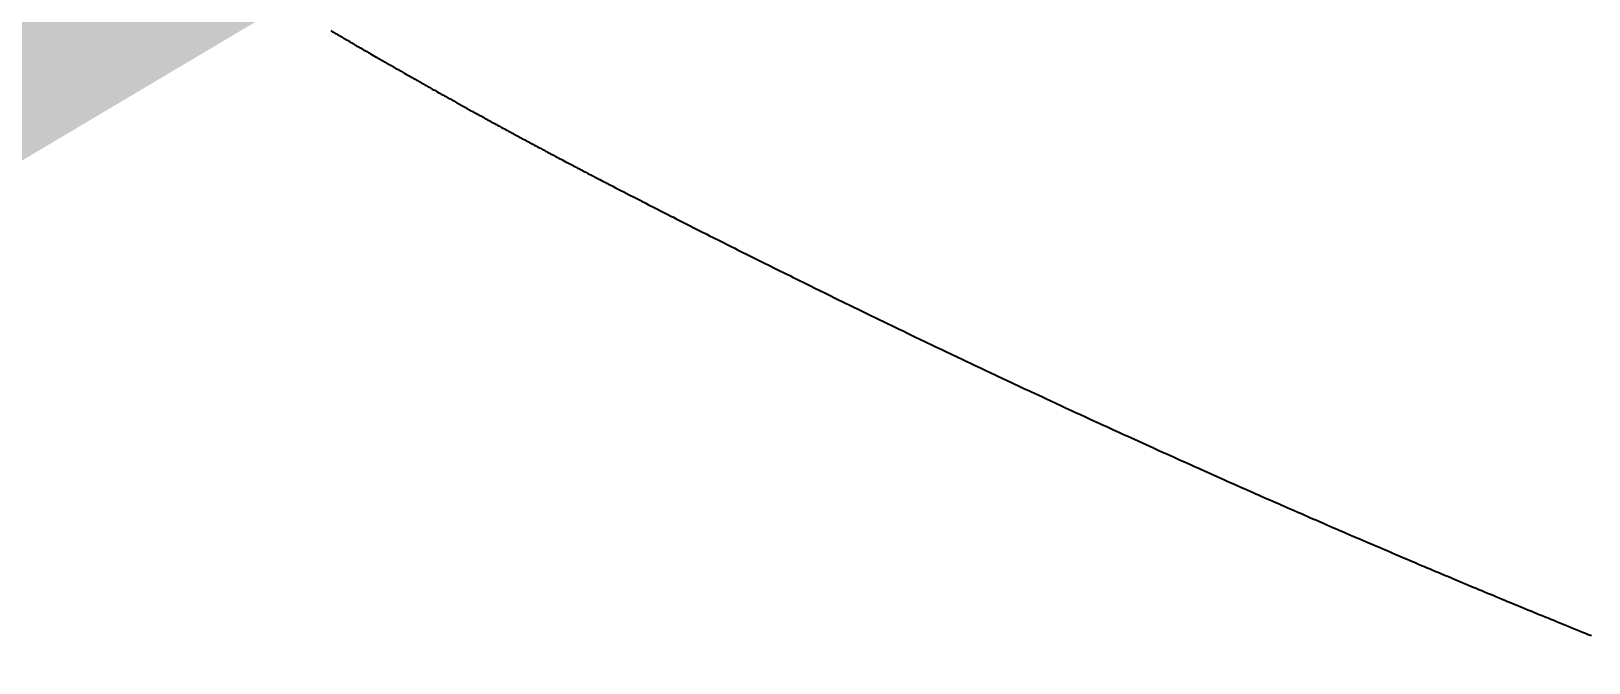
# Model space of a CAD drawing. Header units: millimetres. Extents: x 1292 to 2149, y -137 to 277.
# Drawn here: x 1340.608 to 1342.288, y 212.31 to 212.99 of the extents above; entities that cross this region are included whole.
import ezdxf

# ---------------------------------------------------------------- set-up
doc = ezdxf.new("R2010")
doc.units = ezdxf.units.MM
doc.header["$LTSCALE"] = 0.5
doc.layers.get('Defpoints').update_dxf_attribs({"lineweight": 5})
doc.layers.add('DIM', color=3, linetype='Continuous', lineweight=5)
doc.layers.add('TFT_line.drawing', color=250, linetype='Continuous')
doc.styles.add('RD', font='ROMAND.shx', dxfattribs={"width": 0.8})
doc.dimstyles.new('DIM', dxfattribs={"dimtxt": 0.8, "dimasz": 0.8, "dimexe": 0, "dimexo": 0.5, "dimgap": 0.11, "dimtad": 0, "dimzin": 1, "dimdsep": 46, "dimtxsty": 'RD', "dimcen": 0, "dimclrd": 256, "dimclre": 256, "dimclrt": 256, "dimadec": 0, "dimazin": 0, "dimtm": 1e-09, "dimtfac": 1, "dimtofl": 0, "dimtmove": 0, "dimatfit": 3, "dimfxl": 1, "dimlwe": -1, "dimarcsym": 0})

# ---------------------------------------------------------------- blocks, each defined once
blk = doc.blocks.new('*D14')
at = {"layer": 'Defpoints', "color": 0, "lineweight": 5, "transparency": 16777216}
for p in [(1322.0739, 249.5358), (1349.4949, 249.5358), (1344.4794, 211.6758)]:
    blk.add_point(p, dxfattribs=at)
at = {"layer": 'DIM', "lineweight": 5, "transparency": 16777216}
for p, q in [((1348.9949, 249.5358), (1322.0739, 249.5358)), ((1322.0739, 248.7358), (1322.0739, 236.6162)), ((1322.0739, 212.4758), (1322.0739, 226.7352)), ((1343.9794, 211.6758), (1322.0739, 211.6758))]:
    blk.add_line(p, q, dxfattribs=at)
for points in [[(1321.9406, 248.7358), (1322.2073, 248.7358), (1322.0739, 249.5358)], [(1321.9406, 212.4758), (1322.2073, 212.4758), (1322.0739, 211.6758)]]:
    blk.add_solid(points, dxfattribs=at)
at = {"layer": 'DIM', "lineweight": 5, "transparency": 16777216, "insert": (1322.0739, 231.6757), "char_height": 0.8, "attachment_point": 5, "rotation": 90, "style": 'RD'}
blk.add_mtext('37.86±0.1(OUTLINE)', dxfattribs=at)

msp = doc.modelspace()

# ---------------------------------------------------------------- linework, layer by layer
at = {"layer": 'TFT_line.drawing', "color": 0}
msp.add_lwpolyline([(1340.9313, 212.9908), (1340.9334, 212.9895), (1340.9345, 212.9889), (1340.9356, 212.9883), (1340.9366, 212.9877), (1340.9377, 212.9871), (1340.9387, 212.9864), (1340.9413, 212.9849), (1340.9423, 212.9843), (1340.9429, 212.984), (1340.944, 212.9833), (1340.945, 212.9827), (1340.9468, 212.9817), (1340.9476, 212.9812), (1340.9482, 212.9809), (1340.9493, 212.9803), (1340.9508, 212.9794), (1340.9518, 212.9788), (1340.9524, 212.9784), (1340.9542, 212.9774), (1340.955, 212.9769), (1340.9561, 212.9763), (1340.9574, 212.9755), (1340.9582, 212.9751), (1340.9592, 212.9744), (1340.9606, 212.9737), (1340.9616, 212.9731), (1340.9624, 212.9726), (1340.9635, 212.972), (1340.9648, 212.9712), (1340.9659, 212.9706), (1340.9666, 212.9701), (1340.9682, 212.9693), (1340.969, 212.9688), (1340.9701, 212.9681), (1340.9724, 212.9668), (1340.973, 212.9665), (1340.9743, 212.9657), (1340.9796, 212.9626), (1340.9807, 212.962), (1340.9901, 212.9566), (1340.9911, 212.956), (1340.9964, 212.953), (1340.9975, 212.9524), (1340.9984, 212.9519), (1340.9994, 212.9513), (1341.0007, 212.9505), (1341.0017, 212.9499), (1341.0039, 212.9487), (1341.0052, 212.948), (1341.0063, 212.9474), (1341.0071, 212.9469), (1341.0094, 212.9455), (1341.0105, 212.9449), (1341.0113, 212.9445), (1341.0131, 212.9435), (1341.0137, 212.9431), (1341.0145, 212.9427), (1341.0158, 212.9419), (1341.0169, 212.9413), (1341.019, 212.9401), (1341.0201, 212.9395), (1341.0222, 212.9383), (1341.0233, 212.9377), (1341.0248, 212.9368), (1341.0259, 212.9362), (1341.0269, 212.9356), (1341.028, 212.935), (1341.0286, 212.9347), (1341.0297, 212.9341), (1341.0312, 212.9332), (1341.0322, 212.9326), (1341.0333, 212.932), (1341.0344, 212.9314), (1341.0354, 212.9308), (1341.0365, 212.9302), (1341.0376, 212.9296), (1341.0397, 212.9284), (1341.0408, 212.9278), (1341.0423, 212.9269), (1341.0434, 212.9264), (1341.045, 212.9254), (1341.0461, 212.9248), (1341.0479, 212.9238), (1341.049, 212.9232), (1341.0493, 212.923), (1341.0504, 212.9224), (1341.0522, 212.9214), (1341.053, 212.921), (1341.054, 212.9204), (1341.0554, 212.9196), (1341.0575, 212.9184), (1341.0583, 212.918), (1341.0594, 212.9174), (1341.0607, 212.9167), (1341.0618, 212.9161), (1341.0628, 212.9155), (1341.0639, 212.9149), (1341.065, 212.9143), (1341.0661, 212.9137), (1341.0673, 212.913), (1341.0679, 212.9126), (1341.0693, 212.9119), (1341.0725, 212.9101), (1341.0735, 212.9095), (1341.0767, 212.9078), (1341.0778, 212.9072), (1341.0828, 212.9044), (1341.0839, 212.9038), (1341.0903, 212.9003), (1341.0914, 212.8997), (1341.0938, 212.8984), (1341.0948, 212.8978), (1341.0957, 212.8973), (1341.0968, 212.8967), (1341.0991, 212.8954), (1341.1004, 212.8947), (1341.1011, 212.8944), (1341.1023, 212.8937), (1341.1034, 212.8931), (1341.1043, 212.8926), (1341.1058, 212.8918), (1341.1066, 212.8913), (1341.108, 212.8906), (1341.109, 212.89), (1341.1101, 212.8894), (1341.1112, 212.8889), (1341.112, 212.8884), (1341.1133, 212.8877), (1341.1144, 212.8871), (1341.1155, 212.8865), (1341.1166, 212.8859), (1341.1181, 212.8851), (1341.1187, 212.8848), (1341.1198, 212.8842), (1341.1213, 212.8833), (1341.1219, 212.883), (1341.123, 212.8824), (1341.1246, 212.8816), (1341.1256, 212.881), (1341.1267, 212.8804), (1341.1273, 212.8801), (1341.1284, 212.8795), (1341.131, 212.8781), (1341.1321, 212.8775), (1341.1332, 212.8769), (1341.1342, 212.8764), (1341.1364, 212.8752), (1341.1375, 212.8746), (1341.1407, 212.8729), (1341.1418, 212.8723), (1341.1444, 212.8709), (1341.1455, 212.8703), (1341.1498, 212.868), (1341.1509, 212.8674), (1341.1533, 212.8661), (1341.1544, 212.8656), (1341.1565, 212.8644), (1341.1573, 212.864), (1341.1584, 212.8634), (1341.1598, 212.8627), (1341.1608, 212.8621), (1341.1619, 212.8615), (1341.163, 212.861), (1341.1641, 212.8604), (1341.1652, 212.8598), (1341.1673, 212.8587), (1341.1684, 212.8581), (1341.1706, 212.8569), (1341.1716, 212.8564), (1341.1738, 212.8552), (1341.1749, 212.8546), (1341.1788, 212.8525), (1341.1799, 212.852), (1341.1803, 212.8518), (1341.1814, 212.8512), (1341.1853, 212.8491), (1341.1864, 212.8485), (1341.1912, 212.846), (1341.1923, 212.8455), (1341.1951, 212.844), (1341.1962, 212.8434), (1341.1975, 212.8427), (1341.1988, 212.842), (1341.1994, 212.8417), (1341.2021, 212.8403), (1341.2031, 212.8398), (1341.2053, 212.8386), (1341.2064, 212.8381), (1341.2075, 212.8375), (1341.2086, 212.8369), (1341.2092, 212.8366), (1341.2107, 212.8358), (1341.2116, 212.8354), (1341.2129, 212.8347), (1341.2145, 212.8339), (1341.2151, 212.8336), (1341.2162, 212.833), (1341.2172, 212.8324), (1341.2186, 212.8317), (1341.2199, 212.831), (1341.2205, 212.8307), (1341.2216, 212.8302), (1341.2231, 212.8294), (1341.2242, 212.8288), (1341.2248, 212.8285), (1341.2262, 212.8278), (1341.2275, 212.8271), (1341.2286, 212.8265), (1341.2297, 212.826), (1341.2307, 212.8254), (1341.2316, 212.825), (1341.2324, 212.8245), (1341.234, 212.8237), (1341.2354, 212.823), (1341.2383, 212.8215), (1341.2442, 212.8185), (1341.2472, 212.817), (1341.2531, 212.8139), (1341.259, 212.8109), (1341.2619, 212.8094), (1341.271, 212.8047), (1341.274, 212.8032), (1341.2799, 212.8002), (1341.283, 212.7986), (1341.286, 212.7971), (1341.289, 212.7956), (1341.2919, 212.7941), (1341.2949, 212.7926), (1341.298, 212.791), (1341.3008, 212.7896), (1341.3037, 212.7881), (1341.313, 212.7834), (1341.3159, 212.7819), (1341.3249, 212.7773), (1341.3278, 212.7759), (1341.3308, 212.7744), (1341.3367, 212.7714), (1341.3398, 212.7698), (1341.3429, 212.7683), (1341.3518, 212.7638), (1341.3548, 212.7623), (1341.3579, 212.7607), (1341.3609, 212.7592), (1341.3638, 212.7578), (1341.3668, 212.7563), (1341.3699, 212.7547), (1341.3727, 212.7533), (1341.3757, 212.7518), (1341.3789, 212.7502), (1341.3818, 212.7487), (1341.3968, 212.7413), (1341.3998, 212.7398), (1341.4029, 212.7383), (1341.4058, 212.7368), (1341.4089, 212.7353), (1341.4119, 212.7338), (1341.4148, 212.7324), (1341.4269, 212.7264), (1341.4299, 212.7249), (1341.433, 212.7233), (1341.436, 212.7219), (1341.442, 212.7189), (1341.4449, 212.7175), (1341.4479, 212.716), (1341.4541, 212.713), (1341.457, 212.7115), (1341.466, 212.7071), (1341.4689, 212.7057), (1341.4752, 212.7026), (1341.4781, 212.7012), (1341.4841, 212.6983), (1341.493, 212.6939), (1341.4961, 212.6924), (1341.4993, 212.6909), (1341.5084, 212.6864), (1341.5114, 212.685), (1341.5142, 212.6836), (1341.5174, 212.6821), (1341.5203, 212.6806), (1341.5233, 212.6792), (1341.5265, 212.6777), (1341.5295, 212.6762), (1341.5323, 212.6749), (1341.5354, 212.6734), (1341.5385, 212.6719), (1341.5414, 212.6705), (1341.5447, 212.6689), (1341.5477, 212.6675), (1341.5537, 212.6646), (1341.5567, 212.6631), (1341.5596, 212.6617), (1341.5626, 212.6603), (1341.5656, 212.6588), (1341.5808, 212.6516), (1341.5838, 212.6501), (1341.59, 212.6472), (1341.593, 212.6458), (1341.596, 212.6443), (1341.599, 212.6429), (1341.602, 212.6415), (1341.6052, 212.64), (1341.6082, 212.6386), (1341.6112, 212.6371), (1341.6142, 212.6357), (1341.6232, 212.6315), (1341.6261, 212.63), (1341.6294, 212.6285), (1341.6324, 212.6271), (1341.6354, 212.6257), (1341.6384, 212.6242), (1341.6414, 212.6228), (1341.6567, 212.6156), (1341.6597, 212.6142), (1341.6658, 212.6114), (1341.6689, 212.6099), (1341.6719, 212.6085), (1341.6749, 212.6071), (1341.6779, 212.6057), (1341.6811, 212.6042), (1341.6839, 212.6029), (1341.6869, 212.6015), (1341.6901, 212.6), (1341.6931, 212.5986), (1341.6993, 212.5957), (1341.7023, 212.5943), (1341.7084, 212.5915), (1341.7114, 212.5901), (1341.7144, 212.5887), (1341.7175, 212.5873), (1341.7205, 212.5859), (1341.7235, 212.5845), (1341.7298, 212.5816), (1341.7328, 212.5802), (1341.7359, 212.5788), (1341.7389, 212.5774), (1341.745, 212.5746), (1341.748, 212.5732), (1341.7509, 212.5719), (1341.754, 212.5704), (1341.7571, 212.5691), (1341.7603, 212.5676), (1341.7633, 212.5662), (1341.7663, 212.5648), (1341.7693, 212.5634), (1341.7723, 212.5621), (1341.7753, 212.5607), (1341.7783, 212.5593), (1341.7816, 212.5578), (1341.7846, 212.5565), (1341.7876, 212.5551), (1341.7907, 212.5537), (1341.7937, 212.5523), (1341.8182, 212.5412), (1341.8213, 212.5398), (1341.8242, 212.5385), (1341.8274, 212.537), (1341.8334, 212.5344), (1341.8365, 212.5329), (1341.8397, 212.5315), (1341.8427, 212.5301), (1341.8457, 212.5288), (1341.8487, 212.5274), (1341.8518, 212.5261), (1341.855, 212.5246), (1341.858, 212.5233), (1341.861, 212.5219), (1341.8642, 212.5205), (1341.8671, 212.5192), (1341.8701, 212.5178), (1341.8732, 212.5164), (1341.8948, 212.5068), (1341.8978, 212.5055), (1341.9009, 212.5041), (1341.9039, 212.5028), (1341.9069, 212.5014), (1341.9133, 212.4986), (1341.9161, 212.4974), (1341.9191, 212.4961), (1341.9224, 212.4946), (1341.9256, 212.4932), (1341.9285, 212.4919), (1341.9315, 212.4906), (1341.9345, 212.4893), (1341.9377, 212.4878), (1341.9409, 212.4865), (1341.9438, 212.4852), (1341.947, 212.4838), (1341.9501, 212.4824), (1341.9529, 212.4812), (1341.956, 212.4798), (1341.9655, 212.4757), (1341.9685, 212.4744), (1341.9746, 212.4717), (1341.9777, 212.4704), (1341.9807, 212.469), (1341.9838, 212.4677), (1341.9868, 212.4664), (1341.9901, 212.4649), (1341.9932, 212.4636), (1342.0023, 212.4597), (1342.0053, 212.4583), (1342.0085, 212.457), (1342.0116, 212.4556), (1342.0145, 212.4544), (1342.0176, 212.453), (1342.0209, 212.4516), (1342.0238, 212.4504), (1342.0268, 212.449), (1342.0331, 212.4463), (1342.0362, 212.445), (1342.0423, 212.4424), (1342.0455, 212.441), (1342.0486, 212.4397), (1342.0547, 212.4371), (1342.0578, 212.4358), (1342.0607, 212.4345), (1342.064, 212.4331), (1342.0733, 212.4291), (1342.0763, 212.4278), (1342.0887, 212.4226), (1342.0918, 212.4213), (1342.0948, 212.42), (1342.1009, 212.4174), (1342.104, 212.4161), (1342.1072, 212.4147), (1342.1103, 212.4134), (1342.1134, 212.4121), (1342.1164, 212.4108), (1342.1195, 212.4096), (1342.1227, 212.4082), (1342.1258, 212.4069), (1342.132, 212.4043), (1342.1351, 212.403), (1342.138, 212.4018), (1342.1411, 212.4004), (1342.1629, 212.3913), (1342.166, 212.39), (1342.1691, 212.3888), (1342.1721, 212.3875), (1342.1752, 212.3862), (1342.1785, 212.3848), (1342.1816, 212.3836), (1342.1844, 212.3824), (1342.1874, 212.3811), (1342.1908, 212.3797), (1342.194, 212.3784), (1342.1971, 212.3771), (1342.2, 212.3759), (1342.2032, 212.3746), (1342.2063, 212.3733), (1342.2094, 212.3721), (1342.2124, 212.3708), (1342.2155, 212.3695), (1342.2218, 212.3669), (1342.2249, 212.3657), (1342.2341, 212.3619), (1342.2371, 212.3606), (1342.2405, 212.3593), (1342.2436, 212.358), (1342.2466, 212.3568), (1342.2497, 212.3555), (1342.2528, 212.3542), (1342.2653, 212.3491), (1342.2684, 212.3479), (1342.2776, 212.3441), (1342.2809, 212.3428), (1342.2839, 212.3416), (1342.287, 212.3403), (1342.2903, 212.339)], dxfattribs=at)

# ---------------------------------------------------------------- dimensions: what is measured, and where the dimension line sits
at = {"layer": 'DIM', "lineweight": 5}
dim = msp.add_linear_dim(base=(1322.0739, 249.5358), p1=(1344.4794, 211.6758), p2=(1349.4949, 249.5358), angle=90, text='<>(OUTLINE)', dimstyle='DIM', override={"dimtol": 1, "dimtp": 0.1, "dimtm": 0.1, "dimfxl": 1.25, "dimlwd": 5, "dimlwe": 5}, dxfattribs=at)
dim.commit()
dim.dimension.update_dxf_attribs({"geometry": '*D14', "text_midpoint": (1322.0739, 231.6757), "dimtype": 160})

# ---------------------------------------------------------------- leaders
at = {"layer": 'DIM', "color": 1, "lineweight": 5}
msp.add_leader([(1341.7063, 213.5081), (1335.8849, 211.2325), (1329.1824, 211.2325)], dimstyle='DIM', override={"dimasz": 1.5, "dimgap": 0.11, "dimtad": 0, "dimclrd": 1, "dimfxl": 0.18, "dimarcsym": 1}, dxfattribs=at)

doc.saveas('drawing.dxf')
